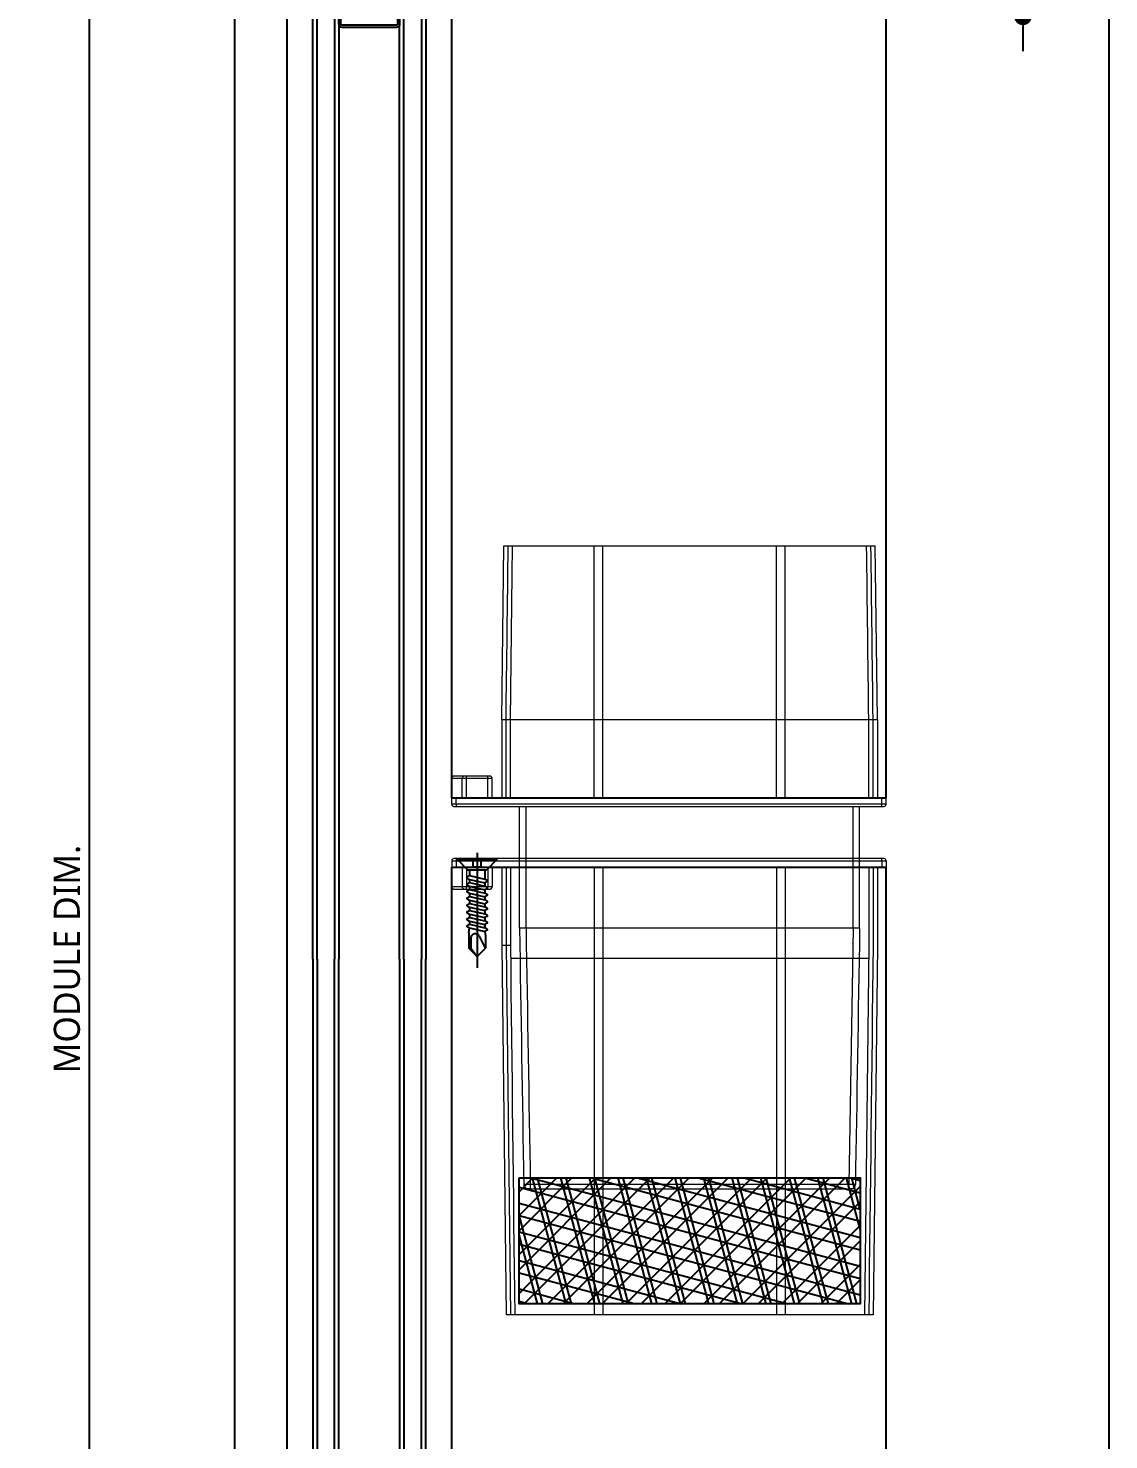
# Model space of a CAD drawing. Extents: x 93 to 3288, y 42 to 1146.
# Drawn here: x 531.3 to 780, y 367 to 691.9 of the extents above; entities that cross this region are included whole.
import ezdxf

# ---------------------------------------------------------------- set-up
doc = ezdxf.new("R2010")
doc.units = 0
doc.header["$LTSCALE"] = 200
doc.header["$MEASUREMENT"] = 0
doc.header["$PDMODE"] = 3
doc.header["$PDSIZE"] = -1
for name, pattern in [('DASHED', [0.3, 0.17, -0.13]), ('HIDDEN', [0.375, 0.25, -0.125]), ('PHANTOM', [25, 20, -1, 1, -1, 1, -1])]:
    doc.linetypes.add(name, pattern=pattern)
doc.layers.get('0').update_dxf_attribs({"linetype": 'CONTINUOUS'})
doc.layers.get('Defpoints').update_dxf_attribs({"color": 137, "linetype": 'CONTINUOUS'})
for name, color, linetype in [('3', 3, 'CONTINUOUS'), ('A-CEN', 1, 'CONTINUOUS'), ('A-HAT', 1, 'CONTINUOUS'), ('DIM', 7, 'CONTINUOUS'), ('ELE', 60, 'CONTINUOUS'), ('Glass', 4, 'CONTINUOUS'), ('HAT', 8, 'CONTINUOUS'), ('SEALANT', 1, 'CONTINUOUS'), ('TAG', 6, 'CONTINUOUS'), ('감봉', 4, 'CONTINUOUS')]:
    doc.layers.add(name, color=color, linetype=linetype)
doc.styles.add('맑은고딕', font='malgun.ttf')
doc.dimstyles.new('GAUN-4', dxfattribs={"dimscale": 4, "dimtxt": 1.5, "dimasz": 1, "dimexe": 1, "dimexo": 1, "dimgap": 0.5, "dimtad": 1, "dimdec": 1, "dimzin": 1, "dimdsep": 46, "dimlunit": 6, "dimtxsty": '맑은고딕', "dimblk": 'CJDOT', "dimcen": 0.09, "dimdle": 1, "dimclrd": 256, "dimclre": 256, "dimclrt": 3, "dimadec": 0, "dimazin": 0, "dimtfac": 1, "dimtdec": 1, "dimtix": 1, "dimtmove": 2, "dimatfit": 3, "dimfxl": 1, "dimtolj": 1, "dimtzin": 1, "dimarcsym": 0})
pattern_1 = [(315.035, (0, 0), (1.12185, 1.12321), []), (45.035, (0, 0), (-1.12321, 1.12185), [])]

# ---------------------------------------------------------------- blocks, each defined once
blk = doc.blocks.new('A$C592F12D3')
at = {"color": 8}
for p, q in [((0, 25.11), (9, 25.11)), ((0, 24.89), (0, 25.11)), ((9, 24.89), (9, 25.11))]:
    blk.add_line(p, q, dxfattribs=at)
at = {"color": 8, "linetype": 'Continuous'}
for p, q in [((0, 24.89), (9, 24.89)), ((0, 24.89), (2.25, 22.56)), ((9, 24.89), (6.75, 22.56)), ((2.16, 20.88), (2.71, 21.19)), ((2.16, 20.65), (2.71, 20.34)), ((2.16, 19.28), (2.71, 19.59)), ((2.25, 22.56), (6.75, 22.56)), ((2.71, 22.56), (2.71, 21.19)), ((2.71, 21.19), (6.29, 20.39)), ((2.71, 20.34), (6.29, 19.54)), ((2.71, 20.34), (2.71, 19.59)), ((2.71, 19.59), (6.29, 18.79)), ((6.29, 22.56), (6.29, 20.39)), ((6.84, 20.08), (6.29, 20.39)), ((6.84, 19.85), (6.29, 19.54)), ((6.29, 19.54), (6.29, 18.79)), ((2.16, 19.05), (2.71, 18.74)), ((2.16, 17.68), (2.71, 17.99)), ((2.16, 17.45), (2.71, 17.14)), ((2.16, 16.08), (2.71, 16.39)), ((2.71, 18.74), (6.29, 17.94)), ((2.71, 18.74), (2.71, 17.99)), ((2.71, 17.99), (6.29, 17.19)), ((2.71, 17.14), (6.29, 16.34)), ((2.71, 17.14), (2.71, 16.39)), ((2.71, 16.39), (6.29, 15.59)), ((6.84, 18.48), (6.29, 18.79)), ((6.84, 18.25), (6.29, 17.94)), ((6.29, 17.94), (6.29, 17.19)), ((6.84, 16.88), (6.29, 17.19)), ((6.84, 16.65), (6.29, 16.34)), ((6.29, 16.34), (6.29, 15.59)), ((2.16, 15.85), (2.71, 15.54)), ((2.16, 14.48), (2.71, 14.79)), ((2.16, 14.25), (2.71, 13.94)), ((2.16, 12.88), (2.71, 13.19)), ((2.71, 15.54), (6.29, 14.74)), ((2.71, 15.54), (2.71, 14.79)), ((2.71, 14.79), (6.29, 13.99)), ((2.71, 13.94), (6.29, 13.14)), ((2.71, 13.94), (2.71, 13.19)), ((2.71, 13.19), (6.29, 12.39)), ((6.84, 15.28), (6.29, 15.59)), ((6.84, 15.05), (6.29, 14.74)), ((6.29, 14.74), (6.29, 13.99)), ((6.84, 13.68), (6.29, 13.99)), ((6.84, 13.45), (6.29, 13.14)), ((6.29, 13.14), (6.29, 12.39)), ((2.16, 12.65), (2.71, 12.34)), ((2.16, 11.28), (2.71, 11.59)), ((2.16, 11.05), (2.71, 10.74)), ((2.16, 9.68), (2.71, 9.99)), ((2.71, 12.34), (6.29, 11.54)), ((2.71, 12.34), (2.71, 11.59)), ((2.71, 11.59), (6.29, 10.79)), ((2.71, 10.74), (6.29, 9.94)), ((2.71, 10.74), (2.71, 9.99)), ((2.71, 9.99), (6.29, 9.19)), ((6.84, 12.08), (6.29, 12.39)), ((6.84, 11.85), (6.29, 11.54)), ((6.29, 11.54), (6.29, 10.79)), ((6.84, 10.48), (6.29, 10.79)), ((6.84, 10.25), (6.29, 9.94)), ((6.29, 9.94), (6.29, 9.19)), ((2.16, 9.45), (2.71, 9.14)), ((2.57, 8.05), (2.71, 9.14)), ((2.57, 8.05), (2.57, 4.49)), ((2.71, 9.14), (6.29, 8.34)), ((3.07, 6.81), (3.07, 4.49)), ((6.44, 4.5), (5, 7.27)), ((6.84, 8.88), (6.29, 9.19)), ((6.84, 8.65), (6.29, 8.34)), ((6.29, 8.34), (6.43, 7.32)), ((6.43, 7.32), (6.43, 4.49)), ((4.5, 2.56), (2.57, 4.49)), ((2.57, 4.49), (3.07, 4.49)), ((3.07, 4.49), (4.5, 2.56)), ((4.5, 2.56), (6.43, 4.49))]:
    blk.add_line(p, q, dxfattribs=at)
at = {"color": 8, "linetype": 'DASHED'}
for p, q in [((3.56, 23.24), (3.56, 25.11)), ((3.56, 23.24), (5.44, 23.24)), ((5.44, 23.24), (5.44, 25.11))]:
    blk.add_line(p, q, dxfattribs=at)
at = {"color": 8, "linetype": 'Continuous'}
for centre, radius, start, end in [((2.23, 20.76), 0.13, 120, 240), ((6.77, 19.96), 0.13, 300, 60), ((2.23, 19.16), 0.13, 120, 240), ((2.23, 17.56), 0.13, 120, 240), ((6.77, 18.36), 0.13, 300, 60), ((6.77, 16.76), 0.13, 300, 60), ((2.23, 15.96), 0.13, 120, 240), ((2.23, 14.36), 0.13, 120, 240), ((6.77, 15.16), 0.13, 300, 60), ((6.77, 13.56), 0.13, 300, 60), ((2.23, 12.76), 0.13, 120, 240), ((2.23, 11.16), 0.13, 120, 240), ((6.77, 11.96), 0.13, 300, 60), ((6.77, 10.36), 0.13, 300, 60), ((2.23, 9.56), 0.13, 120, 240), ((4.09, 6.81), 1.02, 27.365, 180), ((6.77, 8.76), 0.13, 300, 60)]:
    blk.add_arc(centre, radius, start, end, dxfattribs=at)
at = {"layer": 'A-CEN', "color": 8}
blk.add_line((4.5, 26.43), (4.5, 0), dxfattribs=at)
blk = doc.blocks.new('sscrewc20')
at = {"color": 8}
blk.add_blockref('A$C592F12D3', (-4.5, -22.56), dxfattribs=at)
blk = doc.blocks.new('SLEEV150-2')
at = {"layer": 'TAG'}
h = blk.add_hatch(dxfattribs=at)
h.set_pattern_fill('NET3', color=8, scale=2, angle=45)
h.set_pattern_definition([(45, (-36448.594, -1834.379), (-4.4901281, 4.4901281), []), (105, (-36448.594, -1834.379), (-6.133629, -1.6435009), []), (165, (-36448.594, -1834.379), (-1.6435009, -6.133629), [])])
h.paths.add_polyline_path([(-84.5, -71.5), (-5.96, -71.5), (-5.96, -100.5), (-84.5, -100.5)])
at = {"color": 8, "linetype": 'Continuous', "lineweight": 0, "extrusion": (2.28848e-17, 1, 0)}
for p, q in [((-100, 1.5), (-99, 1.5)), ((-100, 1.5), (-100, 0)), ((-100, 0), (-99, 0)), ((-99, 2), (-99.5, 2)), ((-1, 2), (-99, 2)), ((-99, 2), (-99, 1.5)), ((-99, 1.5), (-1, 1.5)), ((-99, 1.5), (-99, 0)), ((-99, 0), (-1, 0)), ((-1, 1.5), (-1, 2)), ((-0.5, 2), (-1, 2)), ((-1, 1.5), (0, 1.5)), ((-1, 1.5), (-1, 0)), ((-1, 0), (0, 0)), ((0, 1.5), (0, 0))]:
    blk.add_line(p, q, dxfattribs=at)
at = {"color": 8, "linetype": 'HIDDEN', "lineweight": 0, "ltscale": 2, "extrusion": (2.28848e-17, 1, 0)}
for p, q in [((-100, 0), (-100, -4.5)), ((-97.6, 0), (-97.6, -4.5)), ((-96.6, 0), (-96.6, -4.5)), ((-91.7, 0), (-91.7, -4.5)), ((-90.7, 0), (-90.7, -4.5)), ((-88.5, 0), (-88.5, -18)), ((-87.5, 0), (-87.5, -18)), ((-86.5, 0), (-86.5, -18)), ((-67.25, 0), (-67.25, -18)), ((-65.25, 0), (-65.25, -18)), ((-25.25, 0), (-25.25, -18)), ((-23.25, 0), (-23.25, -18)), ((-4, 0), (-4, -18)), ((-3, 0), (-3, -18)), ((-2, 0), (-2, -18)), ((-97.6, -4.5), (-100, -4.5)), ((-99.5, -5), (-97.1, -5)), ((-96.6, -4.5), (-97.6, -4.5)), ((-97.1, -5), (-96.6, -5)), ((-91.7, -4.5), (-96.6, -4.5)), ((-96.6, -5), (-96.6, -4.5)), ((-96.6, -5), (-91.7, -5)), ((-90.7, -4.5), (-91.7, -4.5)), ((-91.7, -5), (-91.7, -4.5)), ((-91.7, -5), (-91.2, -5)), ((-87.5, -18), (-88.5, -18)), ((-88.5, -18), (-87.5, -103)), ((-86.5, -18), (-87.5, -18)), ((-87.5, -18), (-86.5, -103)), ((-67.25, -18), (-67.25, -103)), ((-25.25, -18), (-25.25, -103)), ((-4, -18), (-5, -103)), ((-2, -18), (-3, -103)), ((-86.5, -103), (-87.5, -103)), ((-85.5, -103), (-86.5, -103)), ((-67.25, -103), (-85.5, -103)), ((-65.25, -103), (-67.25, -103)), ((-25.25, -103), (-65.25, -103)), ((-23.25, -103), (-25.25, -103)), ((-5, -103), (-23.25, -103)), ((-4, -103), (-5, -103)), ((-3, -103), (-4, -103))]:
    blk.add_line(p, q, dxfattribs=at)
at = {"color": 8, "linetype": 'Continuous', "lineweight": 0}
for centre, start, end in [((-99.5, 1.5), 90, 180), ((-0.5, 1.5), 0, 90)]:
    blk.add_arc(centre, 0.5, start, end, dxfattribs=at)
at = {"color": 8, "linetype": 'HIDDEN', "lineweight": 0, "ltscale": 2}
for centre, start, end in [((-99.5, -4.5), 180, 270), ((-97.1, -4.5), 180, 270), ((-91.2, -4.5), 270, 0)]:
    blk.add_arc(centre, 0.5, start, end, dxfattribs=at)
for points in [[(-86.5, -18), (-86.17, -46.33), (-85.83, -74.67), (-85.5, -103)], [(-65.25, -18), (-65.25, -46.33), (-65.25, -74.67), (-65.25, -103)], [(-23.25, -18), (-23.25, -46.33), (-23.25, -74.67), (-23.25, -103)], [(-3, -18), (-3.33, -46.33), (-3.67, -74.67), (-4, -103)]]:
    blk.add_open_spline(points, degree=3, dxfattribs=at)
at = {"layer": 'TAG', "color": 5}
blk.add_lwpolyline([(-84.5, -71.5), (-5.96, -71.5), (-5.96, -100.5), (-84.5, -100.5)], close=True, dxfattribs=at)
at = {"layer": 'HAT'}
blk.add_blockref('sscrewc20', (-94.15, -0.55), dxfattribs=at)
blk = doc.blocks.new('CJDOT')
blk.add_line((-2, 0), (2, 0))
at = {"const_width": 0.5}
blk.add_lwpolyline([(-0.25, 0, 1), (0.25, 0, 1)], format="xyb", close=True, dxfattribs=at)
blk = doc.blocks.new('*D172')
at = {"layer": 'Defpoints', "color": 0, "transparency": 16777216}
for p in [(728.75, 754.62), (760.25, 754.62), (728.75, 694.62)]:
    blk.add_point(p, dxfattribs=at)
at = {"layer": 'DIM', "lineweight": -2, "transparency": 16777216}
for p, q in [((732.75, 754.62), (764.25, 754.62)), ((760.25, 698.62), (760.25, 750.62)), ((732.75, 694.62), (764.25, 694.62))]:
    blk.add_line(p, q, dxfattribs=at)
at = {"layer": 'DIM', "lineweight": -2, "transparency": 16777216, "xscale": 4, "yscale": 4, "zscale": 4}
for p, rotation in [((760.25, 754.62), 90), ((760.25, 694.62), 270)]:
    blk.add_blockref('CJDOT', p, dxfattribs=dict(at, rotation=rotation))
at = {"layer": 'DIM', "color": 3, "transparency": 16777216, "insert": (755.15, 724.62), "char_height": 6, "attachment_point": 5, "rotation": 90, "style": '맑은고딕'}
blk.add_mtext('\\A1;60.0', dxfattribs=at)
blk = doc.blocks.new('SLEEV150-1')
at = {"color": 8, "linetype": 'HIDDEN', "lineweight": 0, "ltscale": 2, "extrusion": (2.28848e-17, 1, 0)}
for p, q in [((-88.5, 18), (-88, 58)), ((-88, 58), (-87, 58)), ((-87, 58), (-86, 58)), ((-86.5, 18), (-86, 58)), ((-86, 58), (-67.25, 58)), ((-67.25, 58), (-65.25, 58)), ((-65.25, 18), (-65.25, 58)), ((-65.25, 58), (-25.25, 58)), ((-25.25, 58), (-23.25, 58)), ((-23.25, 18), (-23.25, 58)), ((-23.25, 58), (-4.5, 58)), ((-4.5, 58), (-3.5, 58)), ((-3.5, 58), (-2.5, 58)), ((-2, 18), (-2.5, 58)), ((-88.5, 18), (-87.5, 18)), ((-88.5, 18), (-88.5, 0)), ((-87.5, 0), (-87.5, 18)), ((-87.5, 18), (-86.5, 18)), ((-86.5, 0), (-86.5, 18)), ((-86.5, 18), (-67.25, 18)), ((-67.25, 0), (-67.25, 18)), ((-67.25, 18), (-65.25, 18)), ((-65.25, 0), (-65.25, 18)), ((-65.25, 18), (-25.25, 18)), ((-25.25, 0), (-25.25, 18)), ((-25.25, 18), (-23.25, 18)), ((-23.25, 0), (-23.25, 18)), ((-23.25, 18), (-4, 18)), ((-4, 0), (-4, 18)), ((-4, 18), (-3, 18)), ((-3, 0), (-3, 18)), ((-3, 18), (-2, 18)), ((-2, 18), (-2, 0)), ((-84.4, -30), (-84.4, -17)), ((-82.9, -30), (-82.9, -17)), ((-7.6, -30), (-7.6, -17)), ((-6.1, -30), (-6.1, -17)), ((-82.9, -30), (-84.4, -30)), ((-7.6, -30), (-82.9, -30)), ((-7.6, -30), (-8.58, -89.02)), ((-6.1, -30), (-7.6, -30)), ((-67.25, -37), (-86.5, -37)), ((-65.25, -37), (-67.25, -37)), ((-25.25, -37), (-65.25, -37)), ((-23.25, -37), (-25.25, -37)), ((-4, -37), (-23.25, -37)), ((-81.92, -89.02), (-81.92, -90)), ((-8.58, -89.02), (-81.92, -89.02)), ((-81.92, -90), (-8.58, -90)), ((-8.58, -90), (-8.58, -89.02))]:
    blk.add_line(p, q, dxfattribs=at)
at = {"color": 8, "linetype": 'Continuous', "lineweight": 0, "extrusion": (2.28848e-17, 1, 0)}
for p, q in [((-100, 4.5), (-97.6, 4.5)), ((-100, 0), (-100, 4.5)), ((-97.1, 5), (-99.5, 5)), ((-97.6, 0), (-97.6, 4.5)), ((-97.6, 4.5), (-96.6, 4.5)), ((-96.6, 5), (-97.1, 5)), ((-91.7, 5), (-96.6, 5)), ((-96.6, 4.5), (-96.6, 5)), ((-96.6, 0), (-96.6, 4.5)), ((-96.6, 4.5), (-91.7, 4.5)), ((-91.2, 5), (-91.7, 5)), ((-91.7, 4.5), (-91.7, 5)), ((-91.7, 0), (-91.7, 4.5)), ((-91.7, 4.5), (-90.7, 4.5)), ((-90.7, 0), (-90.7, 4.5)), ((0, -1.5), (0, 0)), ((-100, -1.5), (-100, 0)), ((-99, 0), (-100, 0)), ((-99, -1.5), (-100, -1.5)), ((-99.5, -2), (-99, -2)), ((-99, -1.5), (-99, 0)), ((-1, 0), (-99, 0)), ((-1, -1.5), (-99, -1.5)), ((-99, -1.5), (-99, -2)), ((-99, -2), (-1, -2)), ((-84.4, -17), (-84.4, -2)), ((-82.9, -17), (-82.9, -2)), ((-7.6, -17), (-7.6, -2)), ((-6.1, -17), (-6.1, -2)), ((-1, -1.5), (-1, 0)), ((0, 0), (-1, 0)), ((0, -1.5), (-1, -1.5)), ((-1, -2), (-1, -1.5)), ((-1, -2), (-0.5, -2))]:
    blk.add_line(p, q, dxfattribs=at)
at = {"color": 8, "linetype": 'Continuous', "lineweight": 0}
for centre, start, end in [((-99.5, 4.5), 90, 180), ((-97.1, 4.5), 90, 180), ((-91.2, 4.5), 0, 90), ((-99.5, -1.5), 180, 270), ((-0.5, -1.5), 270, 0)]:
    blk.add_arc(centre, 0.5, start, end, dxfattribs=at)
at = {"color": 8, "linetype": 'HIDDEN', "lineweight": 0, "ltscale": 2}
for centre, start, end in [((-82.42, -89), 180.9548, 270), ((-8.08, -89), 270, 359.0452)]:
    blk.add_arc(centre, 1, start, end, dxfattribs=at)
for points in [[(-87.5, 18), (-87.33, 31.33), (-87.17, 44.67), (-87, 58)], [(-67.25, 18), (-67.25, 31.33), (-67.25, 44.67), (-67.25, 58)], [(-25.25, 18), (-25.25, 31.33), (-25.25, 44.67), (-25.25, 58)], [(-4, 18), (-4.17, 31.33), (-4.33, 44.67), (-4.5, 58)], [(-3, 18), (-3.17, 31.33), (-3.33, 44.67), (-3.5, 58)], [(-84.4, -30), (-84.07, -49.67), (-83.74, -69.34), (-83.42, -89.02)], [(-82.9, -30), (-82.57, -49.67), (-82.24, -69.34), (-81.92, -89.02)], [(-6.1, -30), (-6.43, -49.67), (-6.76, -69.34), (-7.08, -89.02)]]:
    blk.add_open_spline(points, degree=3, dxfattribs=at)
for points, knots in [([(-81.92, -89.02), (-82.01, -89.02), (-82.11, -89.02), (-82.36, -89.02), (-82.51, -89.02), (-82.87, -89.02), (-83.06, -89.02), (-83.34, -89.02), (-83.42, -89.02), (-83.42, -89.02)], [-0.781572, -0.781572, -0.781572, -0.781572, -0.6838755, -0.6838755, -0.5275611, -0.5275611, -0.2774581, -0.2774581, 0, 0, 0, 0]), ([(-81.92, -90), (-81.95, -90), (-81.98, -90), (-82.07, -90), (-82.12, -90), (-82.23, -90), (-82.3, -90), (-82.39, -90), (-82.42, -90), (-82.42, -90)], [-0.781572, -0.781572, -0.781572, -0.781572, -0.6838755, -0.6838755, -0.5275611, -0.5275611, -0.2774581, -0.2774581, 0, 0, 0, 0]), ([(-7.08, -89.02), (-7.08, -89.02), (-7.16, -89.02), (-7.44, -89.02), (-7.63, -89.02), (-7.99, -89.02), (-8.14, -89.02), (-8.39, -89.02), (-8.49, -89.02), (-8.58, -89.02)], [-0.781572, -0.781572, -0.781572, -0.781572, -0.504114, -0.504114, -0.2540109, -0.2540109, -0.0976965, -0.0976965, 0, 0, 0, 0]), ([(-8.08, -90), (-8.08, -90), (-8.11, -90), (-8.2, -90), (-8.27, -90), (-8.38, -90), (-8.43, -90), (-8.52, -90), (-8.55, -90), (-8.58, -90)], [-0.781572, -0.781572, -0.781572, -0.781572, -0.504114, -0.504114, -0.2540109, -0.2540109, -0.0976965, -0.0976965, 0, 0, 0, 0])]:
    blk.add_open_spline(points, degree=3, knots=knots, dxfattribs=at)
blk = doc.blocks.new('*U65')
at = {"layer": 'A-HAT'}
h = blk.add_hatch(dxfattribs=at)
h.set_pattern_fill('ANSI37', color=252, scale=0.5, angle=-89.9654, style=0)
h.set_pattern_definition(pattern_1)
h.paths.add_polyline_path([(20, 0, -0.125563), (6, 0), (6, -9.5), (6.48, -7.1, -0.357511), (7.21, -6.5), (18.79, -6.5, -0.357511), (19.52, -7.1), (20, -9.5)])
at = {"layer": 'Glass', "color": 5, "linetype": 'PHANTOM', "ltscale": 2}
for p, q in [((1, -227.01), (1, 0)), ((5, 0), (5, -227.01)), ((21, -227.01), (21, 0)), ((25, 0), (25, -227.01))]:
    blk.add_line(p, q, dxfattribs=at)
at = {"layer": 'Glass'}
for points in [[(0, -227.01), (0, 0), (6, 0), (6, -227.01)], [(20, -227.01), (20, 0), (26, 0), (26, -227.01)]]:
    blk.add_lwpolyline(points, dxfattribs=at)
at = {"layer": 'SEALANT'}
blk.add_arc((13, 27.44), 28.31, 255.6865, 284.3135, dxfattribs=at)
at = {"layer": '감봉'}
for points in [[(6, -11.75), (6, -9.5), (6.48, -7.1, -0.357511), (7.21, -6.5), (18.79, -6.5, -0.357511), (19.52, -7.1), (20, -9.5), (20, -11.75, -0.414214), (19.25, -12.5), (6.75, -12.5, -0.414214)], [(6.5, -11.75), (6.5, -9.55), (6.97, -7.2, -0.357511), (7.21, -7), (18.79, -7, -0.357511), (19.03, -7.2), (19.5, -9.55), (19.5, -11.75, -0.414214), (19.25, -12), (6.75, -12, -0.414214)]]:
    blk.add_lwpolyline(points, format="xyb", close=True, dxfattribs=at)
blk = doc.blocks.new('*U67')
at = {"layer": 'A-HAT'}
h = blk.add_hatch(dxfattribs=at)
h.set_pattern_fill('ANSI37', color=252, scale=0.5, angle=-89.9654, style=0)
h.set_pattern_definition(pattern_1)
h.paths.add_polyline_path([(20, 0, -0.125563), (6, 0), (6, -9.5), (6.48, -7.1, -0.357511), (7.21, -6.5), (18.79, -6.5, -0.357511), (19.52, -7.1), (20, -9.5)])
at = {"layer": 'Glass', "color": 5, "linetype": 'PHANTOM', "ltscale": 2}
for p, q in [((1, -228.51), (1, 0)), ((5, 0), (5, -228.51)), ((21, -228.51), (21, 0)), ((25, 0), (25, -228.51))]:
    blk.add_line(p, q, dxfattribs=at)
at = {"layer": 'Glass'}
for points in [[(0, -228.51), (0, 0), (6, 0), (6, -228.51)], [(20, -228.51), (20, 0), (26, 0), (26, -228.51)]]:
    blk.add_lwpolyline(points, dxfattribs=at)
at = {"layer": 'SEALANT'}
blk.add_arc((13, 27.44), 28.31, 255.6865, 284.3135, dxfattribs=at)
at = {"layer": '감봉'}
for points in [[(6, -11.75), (6, -9.5), (6.48, -7.1, -0.357511), (7.21, -6.5), (18.79, -6.5, -0.357511), (19.52, -7.1), (20, -9.5), (20, -11.75, -0.414214), (19.25, -12.5), (6.75, -12.5, -0.414214)], [(6.5, -11.75), (6.5, -9.55), (6.97, -7.2, -0.357511), (7.21, -7), (18.79, -7, -0.357511), (19.03, -7.2), (19.5, -9.55), (19.5, -11.75, -0.414214), (19.25, -12), (6.75, -12, -0.414214)]]:
    blk.add_lwpolyline(points, format="xyb", close=True, dxfattribs=at)
blk = doc.blocks.new('*D199')
at = {"layer": 'Defpoints', "color": 0, "transparency": 16777216}
for p in [(557.75, 724.62), (545.3, 230.6), (557.75, 230.6)]:
    blk.add_point(p, dxfattribs=at)
at = {"layer": 'DIM', "lineweight": -2, "transparency": 16777216}
for p, q in [((553.75, 724.62), (541.3, 724.62)), ((545.3, 720.62), (545.3, 234.6)), ((553.75, 230.6), (541.3, 230.6))]:
    blk.add_line(p, q, dxfattribs=at)
at = {"layer": 'DIM', "lineweight": -2, "transparency": 16777216, "xscale": 4, "yscale": 4, "zscale": 4}
for p, rotation in [((545.3, 724.62), 90), ((545.3, 230.6), 270)]:
    blk.add_blockref('CJDOT', p, dxfattribs=dict(at, rotation=rotation))
at = {"layer": 'DIM', "color": 3, "transparency": 16777216, "insert": (540.2, 477.61), "char_height": 6, "attachment_point": 5, "rotation": 90, "style": '맑은고딕'}
blk.add_mtext('\\A1;MODULE DIM.', dxfattribs=at)

msp = doc.modelspace()

# ---------------------------------------------------------------- hatches: boundary and pattern name
at = {"layer": 'TAG'}
h = msp.add_hatch(dxfattribs=at)
h.set_pattern_fill('NET3', scale=2, angle=45)
h.set_pattern_definition([(45, (-35719.8454, -1335.6293), (-4.4901281, 4.4901281), []), (105, (-35719.8454, -1335.6293), (-6.133629, -1.6435009), []), (165, (-35719.8454, -1335.6293), (-1.6435009, -6.133629), [])])
h.paths.add_polyline_path([(644.25, 427.25), (722.78, 427.25), (722.78, 398.25), (644.25, 398.25)])

# ---------------------------------------------------------------- linework, layer by layer
at = {"layer": '3'}
msp.add_line((780, 1146), (780, 42), dxfattribs=at)
at = {"layer": 'ELE'}
for p, q in [((590.75, 695.62), (590.75, 259.6)), ((578.75, 694.62), (578.75, 260.6)), ((628.75, 514.75), (628.75, 694.62)), ((728.75, 514.75), (728.75, 694.62)), ((628.75, 260.6), (628.75, 498.75)), ((728.75, 260.6), (728.75, 498.75))]:
    msp.add_line(p, q, dxfattribs=at)
at = {"layer": 'ELE', "color": 7}
for p, q in [((628.75, 514.75), (728.75, 514.75)), ((628.75, 498.75), (728.75, 498.75))]:
    msp.add_line(p, q, dxfattribs=at)
at = {"layer": 'TAG', "color": 7}
msp.add_lwpolyline([(644.25, 427.25), (722.78, 427.25), (722.78, 398.25), (644.25, 398.25)], close=True, dxfattribs=at)

# ---------------------------------------------------------------- block references
msp.add_blockref('*U65', (596.75, 704.62))
at = {"xscale": -1, "rotation": 180}
msp.add_blockref('*U67', (596.75, 249.1), dxfattribs=at)
at = {"layer": 'ELE', "color": 7}
for name, p in [('SLEEV150-1', (728.75, 514.75)), ('SLEEV150-2', (728.75, 498.75))]:
    msp.add_blockref(name, p, dxfattribs=at)

# ---------------------------------------------------------------- dimensions: what is measured, and where the dimension line sits
at = {"layer": 'DIM'}
dim = msp.add_linear_dim(base=(760.25, 754.62), p1=(728.75, 694.62), p2=(728.75, 754.62), angle=90, dimstyle='GAUN-4', dxfattribs=at)
dim.commit()
dim.dimension.update_dxf_attribs({"geometry": '*D172', "text_midpoint": (755.15, 724.62)})
dim = msp.add_linear_dim(base=(545.3, 230.6), p1=(557.75, 724.62), p2=(557.75, 230.6), angle=90, text='MODULE DIM.', dimstyle='GAUN-4', dxfattribs=at)
dim.commit()
dim.dimension.update_dxf_attribs({"geometry": '*D199', "text_midpoint": (540.2, 477.61)})

doc.saveas('drawing.dxf')
